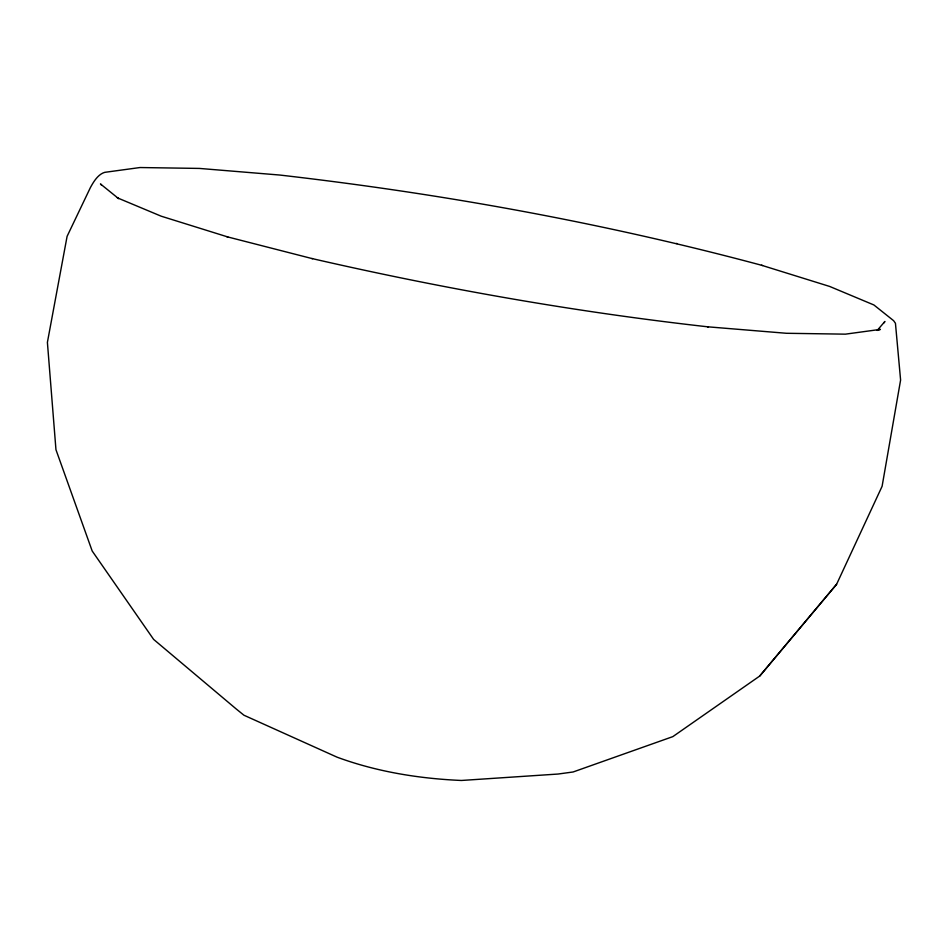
<?xml version="1.0" encoding="UTF-8"?>
<svg xmlns="http://www.w3.org/2000/svg" width="948" height="948" viewBox="0 0 948 948"><rect width="100%" height="100%" fill="white"/><g stroke="black" fill="none" stroke-linecap="round" stroke-linejoin="round"><path stroke-width="1.42" d="M762.524 265.511C604.267 223.005 442.586 193.736 279.838 175.048L199.447 168.424L140.008 167.535L104.718 172.346C98.023 174.325 93.544 181.779 90.392 187.597L67.095 236.348L47.4 342.37L55.956 449.696L92.193 551.013L153.623 639.402L236.076 708.855L243.932 715.219L337.026 757.156C376.676 771.79 419.324 778.664 461.463 780.465L558.016 774.042L573.113 771.98L672.819 736.632L759.751 676.019L836.598 584.288L882.102 486.288L900.6 380.053L895.445 323.28L893.62 320.685L873.89 304.96L829.642 286.438L761.493 265.239M884.046 322.818L884.911 321.467L877.255 330.366M759.751 676.019L836.598 584.288M877.469 330.414L880.419 329.383L845.403 334.158L786.437 333.281L707.552 326.799L708.44 326.894C575.045 311.939 442.669 288.583 311.856 258.52M676.422 243.423L677.109 243.6M226.785 236.704L312.544 258.697M227.816 236.964L161.219 216.203L117.327 197.824L118.607 198.618L100.452 183.936L101.543 185.109"/></g></svg>
